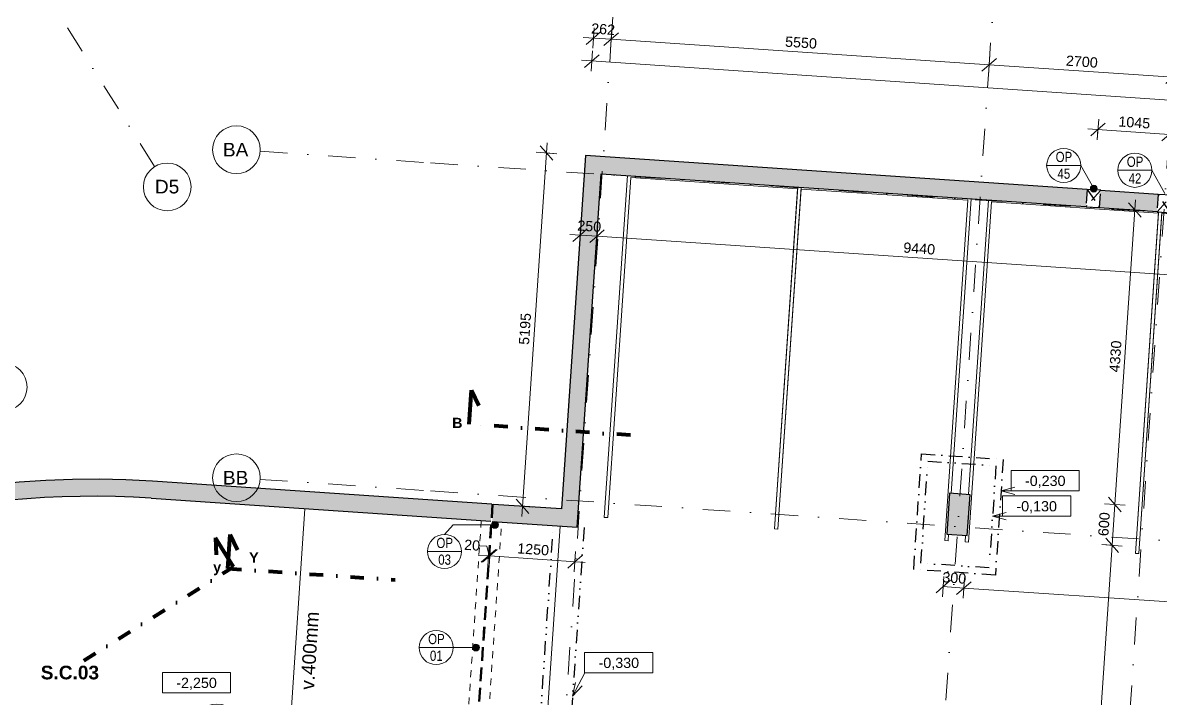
# Model space of a CAD drawing. Header units: millimetres. Extents: x -45523 to 44975, y -3459 to 74573.
# Drawn here: x -11187 to 5468, y 48246 to 58140 of the extents above; entities that cross this region are included whole.
import ezdxf

# ---------------------------------------------------------------- set-up
doc = ezdxf.new("R2010")
doc.units = ezdxf.units.MM
for name, pattern in [('HA_Dash_2mm-S1mm', [200, 100, -100]), ('HA_Dash_3mm-S1mm', [300, 200, -100]), ('HA_DashDot_10mm-S3mm', [1000, 400, -300, 0, -300]), ('HA_DashDot_4mm-S1mm', [400, 200, -100, 0, -100]), ('HA_DashDot_6mm-S2mm', [600, 200, -200, 0, -200]), ('HA_DashDotDot_5mm-S1mm', [500, 200, -100, 0, -100, 0, -100])]:
    doc.linetypes.add(name, pattern=pattern)
for name, color, linetype, lineweight in [('A-____-____-DIMS', 9, 'Continuous', 5), ('A-____-____-DIMS-100', 9, 'Continuous', 5), ('A-AREA-____-IDEN', 9, 'Continuous', 9), ('A-DETL-____-HDLN', 9, 'HA_Dash_3mm-S1mm', 25), ('A-DETL-____-OTLN', 9, 'Continuous', 25), ('A-DETL-____-THIN', 9, 'Continuous', 9), ('A-FLOR-____-OTLN', 9, 'Continuous', 9), ('A-FLOR-____-OVHD', 9, 'HA_DashDot_4mm-S1mm', 25), ('A-GENM-____-IDEN', 9, 'Continuous', 9), ('A-GENM-____-MCUT', 9, 'HA_Dash_3mm-S1mm', 25), ('A-GENM-____-OTLN', 9, 'Continuous', 9), ('A-WALL-____-MCUT', 9, 'Continuous', 9), ('A-WALL-____-PATT', 9, 'Continuous', 25), ('C-PRKG-____-OTLN', 9, 'Continuous', 9), ('G-____-____-DIMS', 9, 'Continuous', 5), ('G-____-____-SYMB', 9, 'Continuous', 5), ('G-____-____-TEXT', 9, 'Continuous', 5), ('S-COLS-____-MCUT', 9, 'Continuous', 25), ('S-COLS-____-OTLN', 9, 'Continuous', 9), ('S-GRID-____-IDEN', 9, 'Continuous', 9), ('S-GRID-____-OTLN', 9, 'Continuous', 5)]:
    doc.layers.add(name, color=color, linetype=linetype, lineweight=lineweight)
doc.styles.add('Arial_1', font='arial.ttf', dxfattribs={"height": 200})
doc.styles.add('Arial_2', font='arial.ttf', dxfattribs={"height": 150})
doc.styles.add('Arial_3', font='arial.ttf', dxfattribs={"width": 0.8, "height": 150})
doc.styles.add('Arial_B', font='arialbd.ttf', dxfattribs={"height": 200})
doc.styles.add('Arial_B_1', font='arialbd.ttf', dxfattribs={"height": 150})
doc.dimstyles.new('Inner_Dimensions', dxfattribs={"dimscale": 304.8, "dimtxt": 153.03891, "dimasz": 0.656168, "dimexe": 0.492126, "dimexo": 0.0625, "dimgap": 0.065617, "dimtad": 1, "dimdec": 0, "dimzin": 0, "dimdsep": 46, "dimtxsty": 'Arial_2', "dimblk1": 'OBLIQUE', "dimblk2": 'OBLIQUE', "dimsah": 1, "dimcen": 0.09, "dimdle": 0.492126, "dimazin": 0, "dimtfac": 1, "dimtdec": 4, "dimtix": 1, "dimtmove": 0, "dimatfit": 3, "dimfxl": 0.492126, "dimfxlon": 1, "dimtvp": 1, "dimtolj": 1, "dimtzin": 0, "dimlwd": 9, "dimlwe": 9, "dimarcsym": 2})
doc.dimstyles.new('Inner_Dimensions_1', dxfattribs={"dimscale": 304.8, "dimtxt": 153.03891, "dimasz": 0.656168, "dimexe": 0.492126, "dimexo": 0.0625, "dimgap": 0.065617, "dimtad": 1, "dimdec": 0, "dimzin": 0, "dimdsep": 46, "dimtxsty": 'Arial_2', "dimblk1": 'OBLIQUE', "dimblk2": 'OBLIQUE', "dimsah": 1, "dimcen": 0.09, "dimdle": 0.492126, "dimazin": 0, "dimtfac": 1, "dimtdec": 4, "dimtix": 1, "dimtmove": 1, "dimatfit": 3, "dimfxl": 0.492126, "dimfxlon": 1, "dimtvp": 1, "dimtolj": 1, "dimtzin": 0, "dimlwd": 9, "dimlwe": 9, "dimarcsym": 2})
doc.dimstyles.new('Inner_Dimensions_2', dxfattribs={"dimscale": 304.8, "dimtxt": 153.03891, "dimasz": 0.656168, "dimexe": 0.492126, "dimexo": 0.0625, "dimgap": 0.065617, "dimtad": 1, "dimdec": 0, "dimzin": 0, "dimdsep": 46, "dimtxsty": 'Arial_2', "dimblk1": 'OBLIQUE', "dimblk2": 'OBLIQUE', "dimsah": 1, "dimcen": 0.09, "dimdle": 0.492126, "dimazin": 0, "dimtfac": 1, "dimtdec": 4, "dimtix": 1, "dimtmove": 2, "dimatfit": 3, "dimfxl": 0.492126, "dimfxlon": 1, "dimtvp": 1, "dimtolj": 1, "dimtzin": 0, "dimlwd": 9, "dimlwe": 9, "dimarcsym": 2})
doc.dimstyles.new('Inner_Dimensions_3', dxfattribs={"dimscale": 304.8, "dimtxt": 153.03891, "dimasz": 0.656168, "dimexe": 0.492126, "dimexo": 0.0625, "dimgap": 0.065617, "dimtad": 1, "dimdec": 0, "dimzin": 0, "dimdsep": 46, "dimtxsty": 'Arial_2', "dimblk1": 'OBLIQUE', "dimblk2": 'OBLIQUE', "dimsah": 1, "dimcen": 0.09, "dimdle": 0.492126, "dimazin": 0, "dimtfac": 1, "dimtdec": 4, "dimtix": 1, "dimtmove": 0, "dimatfit": 3, "dimfxl": 0.492126, "dimfxlon": 1, "dimtvp": 1, "dimtolj": 1, "dimtzin": 0, "dimlwd": 9, "dimlwe": 9, "dimarcsym": 2})

# ---------------------------------------------------------------- blocks, each defined once
blk = doc.blocks.new('HA_PA_Perpendicular_SingleStall - Generic-1377250-1PP_GARAZ')
at = {"layer": 'C-PRKG-____-OTLN', "lineweight": 5}
for p, q in [((-25, 5025), (-25, 0)), ((25, 5025), (-25, 5025)), ((25, 25), (25, 5025)), ((2475, 5025), (2525, 5025)), ((2475, 5025), (2475, 25)), ((2525, 5025), (2525, 0)), ((2475, 25), (25, 25))]:
    blk.add_line(p, q, dxfattribs=at)
blk = doc.blocks.new('HA_PA_Perpendicular_SingleStall - Generic-V4-1PP_GARAZ')
at = {"layer": 'C-PRKG-____-OTLN', "lineweight": 5}
for p, q in [((-25, 5025), (-25, 4930)), ((25, 5025), (-25, 5025)), ((25, 25), (25, 5025)), ((2475, 5025), (2525, 5025)), ((2475, 5025), (2475, 25)), ((2525, 5025), (2525, 0)), ((-25, 4330), (-25, 0)), ((2475, 25), (25, 25))]:
    blk.add_line(p, q, dxfattribs=at)
blk = doc.blocks.new('HA_PA_Perpendicular_SingleStall - Generic-V6-1PP_GARAZ')
at = {"layer": 'C-PRKG-____-OTLN', "lineweight": 5}
for p, q in [((-25, 0), (-25, -4330)), ((25, -25), (2475, -25)), ((25, -5025), (25, -25)), ((2475, -25), (2475, -5025)), ((2525, -6), (2525, -5025)), ((-25, -4930), (-25, -5025)), ((-25, -5025), (25, -5025)), ((2525, -5025), (2475, -5025))]:
    blk.add_line(p, q, dxfattribs=at)
blk = doc.blocks.new('HA_PA_Perpendicular_SingleStall - Generic-1377502-1PP_GARAZ')
at = {"layer": 'C-PRKG-____-OTLN', "lineweight": 5}
for p, q in [((-25, -6), (-25, -5025)), ((25, -25), (1205, -25)), ((25, -5025), (25, -25)), ((1205, -25), (1205, -5025)), ((1255, -4935), (1255, -5025)), ((-25, -5025), (25, -5025)), ((1255, -5025), (1205, -5025))]:
    blk.add_line(p, q, dxfattribs=at)
blk = doc.blocks.new('HA_sCO_Rectangle - 300X600-2214414-1PP_GARAZ')
at = {"layer": 'S-COLS-____-OTLN'}
blk.add_hatch(color=256, dxfattribs=at).paths.add_polyline_path([(150, -300), (150, 300), (-150, 300), (-150, -300)])
at = {"layer": 'S-COLS-____-MCUT'}
for p, q in [((150, 300), (-150, 300)), ((-150, 300), (-150, -300)), ((150, -300), (150, 300)), ((-150, -300), (150, -300))]:
    blk.add_line(p, q, dxfattribs=at)
blk = doc.blocks.new('HA_GM_Opening_Circle_WallBased - Default-2290268-1PP_GARAZ')
at = {"layer": 'A-GENM-____-MCUT'}
for p, q in [((225, 128), (25, 128)), ((25, 128), (25, -126)), ((225, 128), (25, -126)), ((25, 128), (225, -126)), ((225, -126), (225, 128)), ((25, -126), (225, -126))]:
    blk.add_line(p, q, dxfattribs=at)
blk = doc.blocks.new('HA_GM_Opening_Circle_WallBased - Default-2291573-1PP_GARAZ')
at = {"layer": 'A-GENM-____-MCUT'}
for p, q in [((225, 131), (25, 131)), ((25, 131), (25, -126)), ((225, 131), (25, -126)), ((25, 131), (225, -126)), ((225, -126), (225, 131)), ((25, -126), (225, -126))]:
    blk.add_line(p, q, dxfattribs=at)
blk = doc.blocks.new('Grid - Radius 3_5mm-353793-1PP_GARAZ')
at = {"layer": 'S-GRID-____-IDEN'}
blk.add_circle((0, 0), 3.5, dxfattribs=at)
blk = doc.blocks.new('Section - Detail Number-933961-1PP_GARAZ')
at = {"layer": 'G-____-____-SYMB', "lineweight": 100}
for p, q in [((0, 5), (1.25, 2.83)), ((0, 0), (0, 5))]:
    blk.add_line(p, q, dxfattribs=at)
blk = doc.blocks.new('DIMBLOCK392-1PP_GARAZ')
at = {"layer": 'A-____-____-DIMS-100', "lineweight": 9}
for p, q in [((-3010, 55176), (-3030, 54876)), ((-3020, 55026), (-3010, 55176)), ((-2761, 55159), (-2781, 54859)), ((-2771, 55009), (-2761, 55159)), ((-3170, 55036), (-2771, 55009)), ((-3020, 55026), (-3127, 54933)), ((-3020, 55026), (-2914, 55119)), ((-2771, 55009), (-2877, 54916)), ((-2771, 55009), (-2664, 55102))]:
    blk.add_line(p, q, dxfattribs=at)
at = {"layer": 'A-____-____-DIMS-100', "color": 0, "lineweight": 9, "insert": (-3054, 55243), "char_height": 150, "width": 415.32, "attachment_point": 1, "rotation": 356.1173, "line_spacing_factor": 0.941778, "style": 'Arial_2'}
blk.add_mtext('250', dxfattribs=at)
blk = doc.blocks.new('_Oblique')
at = {"color": 0, "linetype": 'ByBlock', "lineweight": -2}
blk.add_line((-0.5, -0.5), (0.5, 0.5), dxfattribs=at)
blk = doc.blocks.new('DIMBLOCK393-1PP_GARAZ')
at = {"layer": 'A-____-____-DIMS-100', "lineweight": 9}
for p, q in [((-2761, 55159), (-2781, 54859)), ((-2771, 55009), (-2761, 55159)), ((-2771, 55009), (-2877, 54916)), ((-2771, 55009), (-2664, 55102)), ((-2771, 55009), (6648, 54370)), ((6658, 54519), (6637, 54220)), ((6648, 54370), (6658, 54519)), ((6648, 54370), (6754, 54463)), ((6648, 54370), (6541, 54277))]:
    blk.add_line(p, q, dxfattribs=at)
at = {"layer": 'A-____-____-DIMS-100', "color": 0, "lineweight": 9, "insert": (1723, 54919), "char_height": 150, "width": 553.77, "attachment_point": 1, "rotation": 356.1173, "line_spacing_factor": 0.941778, "style": 'Arial_2'}
blk.add_mtext('9440', dxfattribs=at)
blk = doc.blocks.new('DIMBLOCK410-1PP_GARAZ')
at = {"layer": 'A-____-____-DIMS-100', "lineweight": 9}
for p, q in [((5120, 55543), (4817, 51073)), ((5110, 55394), (5017, 55500)), ((5260, 55384), (4961, 55404)), ((5110, 55394), (5203, 55287)), ((5110, 55394), (5260, 55384)), ((4817, 51073), (4724, 51180)), ((4667, 51083), (4967, 51063)), ((4817, 51073), (4667, 51083)), ((4817, 51073), (4910, 50967))]:
    blk.add_line(p, q, dxfattribs=at)
at = {"layer": 'A-____-____-DIMS-100', "color": 0, "lineweight": 9, "insert": (4734, 53018), "char_height": 150, "width": 553.77, "attachment_point": 1, "rotation": 86.1173, "line_spacing_factor": 0.941778, "style": 'Arial_2'}
blk.add_mtext('4330', dxfattribs=at)
blk = doc.blocks.new('DIMBLOCK411-1PP_GARAZ')
at = {"layer": 'A-____-____-DIMS-100', "lineweight": 9}
for p, q in [((4817, 51073), (4724, 51180)), ((4667, 51083), (4967, 51063)), ((4817, 51073), (4667, 51083)), ((4817, 51073), (4776, 50475)), ((4817, 51073), (4910, 50967)), ((4627, 50485), (4926, 50465)), ((4776, 50475), (4627, 50485)), ((4776, 50475), (4683, 50581)), ((4776, 50475), (4869, 50368))]:
    blk.add_line(p, q, dxfattribs=at)
at = {"layer": 'A-____-____-DIMS-100', "color": 0, "lineweight": 9, "insert": (4571, 50616), "char_height": 150, "width": 415.32, "attachment_point": 1, "rotation": 86.1173, "line_spacing_factor": 0.941778, "style": 'Arial_2'}
blk.add_mtext('600', dxfattribs=at)
blk = doc.blocks.new('DIMBLOCK412-1PP_GARAZ')
at = {"layer": 'A-____-____-DIMS-100', "lineweight": 9}
for p, q in [((4776, 50475), (4348, 44160)), ((4627, 50485), (4926, 50465)), ((4776, 50475), (4627, 50485)), ((4776, 50475), (4683, 50581)), ((4776, 50475), (4869, 50368)), ((4497, 44150), (4198, 44170)), ((4348, 44160), (4255, 44266)), ((4348, 44160), (4441, 44053)), ((4348, 44160), (4497, 44150))]:
    blk.add_line(p, q, dxfattribs=at)
at = {"layer": 'A-____-____-DIMS-100', "color": 0, "lineweight": 9, "insert": (4332, 47102), "char_height": 150, "width": 553.77, "attachment_point": 1, "rotation": 86.1173, "line_spacing_factor": 0.941778, "style": 'Arial_2'}
blk.add_mtext('6330', dxfattribs=at)
blk = doc.blocks.new('DIMBLOCK421-1PP_GARAZ')
at = {"layer": 'A-____-____-DIMS-100', "lineweight": 9}
for p, q in [((2313, 50018), (2293, 49719)), ((2303, 49869), (2313, 50018)), ((2613, 49998), (2592, 49699)), ((2603, 49848), (2613, 49998)), ((2303, 49869), (2197, 49776)), ((2303, 49869), (2410, 49962)), ((2303, 49869), (2603, 49848)), ((2603, 49848), (2496, 49755)), ((2603, 49848), (2709, 49941))]:
    blk.add_line(p, q, dxfattribs=at)
at = {"layer": 'A-____-____-DIMS-100', "color": 0, "lineweight": 9, "insert": (2295, 50084), "char_height": 150, "width": 415.32, "attachment_point": 1, "rotation": 356.1173, "line_spacing_factor": 0.941778, "style": 'Arial_2'}
blk.add_mtext('300', dxfattribs=at)
blk = doc.blocks.new('DIMBLOCK422-1PP_GARAZ')
at = {"layer": 'A-____-____-DIMS-100', "lineweight": 9}
for p, q in [((2613, 49998), (2592, 49699)), ((2603, 49848), (2613, 49998)), ((2603, 49848), (2496, 49755)), ((2603, 49848), (2709, 49941)), ((2603, 49848), (18466, 48772)), ((18476, 48921), (18456, 48622)), ((18466, 48772), (18476, 48921)), ((18466, 48772), (18573, 48865)), ((18466, 48772), (18359, 48679))]:
    blk.add_line(p, q, dxfattribs=at)
at = {"layer": 'A-____-____-DIMS-100', "color": 0, "lineweight": 9, "insert": (10261, 49544), "char_height": 150, "width": 692.21, "attachment_point": 1, "rotation": 356.1173, "line_spacing_factor": 0.941778, "style": 'Arial_2'}
blk.add_mtext('15900', dxfattribs=at)
blk = doc.blocks.new('HA_TAG_GM_Products - Generic-588599-1PP_GARAZ')
at = {"layer": 'A-GENM-____-IDEN'}
blk.add_line((-2.5, 0), (2.5, 0), dxfattribs=at)
blk.add_circle((0, 0), 2.5, dxfattribs=at)
blk = doc.blocks.new('Spot Elevations - Generic-448778-1PP_GARAZ')
at = {"layer": 'G-____-____-DIMS', "lineweight": 9}
for p, q in [((-5, 0), (-5, 3)), ((-5, 3), (5, 3)), ((5, 3), (5, 0)), ((5, 0), (-5, 0))]:
    blk.add_line(p, q, dxfattribs=at)
blk = doc.blocks.new('DIMBLOCK502-1PP_GARAZ')
at = {"layer": 'A-____-____-DIMS-100', "lineweight": 9}
for p, q in [((4559, 56424), (4580, 56723)), ((4569, 56573), (4676, 56666)), ((5602, 56353), (5622, 56652)), ((4420, 56583), (5612, 56502)), ((4569, 56573), (4463, 56480)), ((4569, 56573), (4559, 56424)), ((5612, 56502), (5505, 56409)), ((5612, 56502), (5602, 56353)), ((5612, 56502), (5719, 56595))]:
    blk.add_line(p, q, dxfattribs=at)
at = {"layer": 'A-____-____-DIMS-100', "color": 0, "lineweight": 9, "insert": (4875, 56768), "char_height": 150, "width": 553.77, "attachment_point": 1, "rotation": 356.1173, "line_spacing_factor": 0.941778, "style": 'Arial_2'}
blk.add_mtext('1045', dxfattribs=at)
blk = doc.blocks.new('DIMBLOCK509-1PP_GARAZ')
at = {"layer": 'A-____-____-DIMS-100', "lineweight": 9}
for p, q in [((-4352, 50170), (-4332, 50469)), ((-4342, 50320), (-4448, 50227)), ((-4342, 50320), (-4352, 50170)), ((-4342, 50320), (-4235, 50413)), ((-2945, 50225), (-4342, 50320)), ((-3085, 50385), (-3105, 50085)), ((-3095, 50235), (-3085, 50385)), ((-3095, 50235), (-2988, 50328)), ((-3095, 50235), (-3201, 50142))]:
    blk.add_line(p, q, dxfattribs=at)
at = {"layer": 'A-____-____-DIMS-100', "color": 0, "lineweight": 9, "insert": (-3934, 50507), "char_height": 150, "width": 553.77, "attachment_point": 1, "rotation": 356.1173, "line_spacing_factor": 0.941778, "style": 'Arial_2'}
blk.add_mtext('1250', dxfattribs=at)
blk = doc.blocks.new('DIMBLOCK510-1PP_GARAZ')
at = {"layer": 'A-____-____-DIMS-100', "lineweight": 9}
for p, q in [((-4487, 50468), (-4388, 50461)), ((-4372, 50171), (-4352, 50471)), ((-4352, 50170), (-4332, 50469)), ((-4342, 50320), (-4512, 50331)), ((-4362, 50321), (-4468, 50228)), ((-4342, 50320), (-4448, 50227)), ((-4388, 50461), (-4352, 50320)), ((-4362, 50321), (-4372, 50171)), ((-4362, 50321), (-4255, 50414)), ((-4342, 50320), (-4352, 50170)), ((-4342, 50320), (-4235, 50413))]:
    blk.add_line(p, q, dxfattribs=at)
at = {"layer": 'A-____-____-DIMS-100', "color": 0, "lineweight": 9, "insert": (-4712, 50560), "char_height": 150, "width": 276.88, "attachment_point": 1, "rotation": 356.1173, "line_spacing_factor": 0.941778, "style": 'Arial_2'}
blk.add_mtext('20', dxfattribs=at)
blk = doc.blocks.new('DIMBLOCK529-1PP_GARAZ')
at = {"layer": 'A-____-____-DIMS-100', "lineweight": 9}
for p, q in [((-2834, 57765), (-2814, 58065)), ((-2824, 57915), (-2718, 58008)), ((-2552, 58047), (-2572, 57748)), ((-2562, 57897), (-2552, 58047)), ((-2562, 57897), (-2456, 57990)), ((-2974, 57925), (-2562, 57897)), ((-2824, 57915), (-2931, 57822)), ((-2824, 57915), (-2834, 57765)), ((-2562, 57897), (-2669, 57804))]:
    blk.add_line(p, q, dxfattribs=at)
at = {"layer": 'A-____-____-DIMS-100', "color": 0, "lineweight": 9, "insert": (-2851, 58132), "char_height": 150, "width": 415.32, "attachment_point": 1, "rotation": 356.1173, "line_spacing_factor": 0.941778, "style": 'Arial_2'}
blk.add_mtext('262', dxfattribs=at)
blk = doc.blocks.new('DIMBLOCK530-1PP_GARAZ')
at = {"layer": 'A-____-____-DIMS-100', "lineweight": 9}
for p, q in [((-2552, 58047), (-2572, 57748)), ((-2562, 57897), (-2552, 58047)), ((-2562, 57897), (-2456, 57990)), ((-2562, 57897), (-2669, 57804)), ((-2562, 57897), (2975, 57522)), ((2985, 57671), (2965, 57372)), ((2975, 57522), (2985, 57671)), ((2975, 57522), (2868, 57429)), ((2975, 57522), (3082, 57615))]:
    blk.add_line(p, q, dxfattribs=at)
at = {"layer": 'A-____-____-DIMS-100', "color": 0, "lineweight": 9, "insert": (-9, 57939), "char_height": 150, "width": 553.77, "attachment_point": 1, "rotation": 356.1173, "line_spacing_factor": 0.941778, "style": 'Arial_2'}
blk.add_mtext('5550', dxfattribs=at)
blk = doc.blocks.new('DIMBLOCK531-1PP_GARAZ')
at = {"layer": 'A-____-____-DIMS-100', "lineweight": 9}
for p, q in [((2985, 57671), (2965, 57372)), ((2975, 57522), (2985, 57671)), ((2975, 57522), (2868, 57429)), ((2975, 57522), (3082, 57615)), ((2975, 57522), (5669, 57339)), ((5679, 57488), (5659, 57189)), ((5669, 57339), (5679, 57488)), ((5669, 57339), (5562, 57246)), ((5669, 57339), (5775, 57432))]:
    blk.add_line(p, q, dxfattribs=at)
at = {"layer": 'A-____-____-DIMS-100', "color": 0, "lineweight": 9, "insert": (4106, 57660), "char_height": 150, "width": 553.77, "attachment_point": 1, "rotation": 356.1173, "line_spacing_factor": 0.941778, "style": 'Arial_2'}
blk.add_mtext('2700', dxfattribs=at)
blk = doc.blocks.new('DIMBLOCK537-1PP_GARAZ')
at = {"layer": 'A-____-____-DIMS-100', "lineweight": 9}
for p, q in [((-2857, 57428), (-2837, 57727)), ((-2847, 57578), (-2740, 57671)), ((-2997, 57588), (25059, 55684)), ((-2847, 57578), (-2954, 57485)), ((-2847, 57578), (-2857, 57428)), ((24899, 55544), (24919, 55844)), ((24909, 55694), (24803, 55601)), ((24909, 55694), (24899, 55544)), ((24909, 55694), (25016, 55787))]:
    blk.add_line(p, q, dxfattribs=at)
at = {"layer": 'A-____-____-DIMS-100', "color": 0, "lineweight": 9, "insert": (11122, 56845), "char_height": 150, "width": 692.21, "attachment_point": 1, "rotation": 356.1173, "line_spacing_factor": 0.941778, "style": 'Arial_2'}
blk.add_mtext('27820', dxfattribs=at)
blk = doc.blocks.new('DIMBLOCK545-1PP_GARAZ')
at = {"layer": 'A-____-____-DIMS-100', "lineweight": 9}
for p, q in [((-11110, 59480), (-10951, 59226)), ((-11030, 59353), (-11110, 59480)), ((-11030, 59353), (-10999, 59491)), ((-10903, 59433), (-19992, 53740)), ((-11030, 59353), (-11062, 59215)), ((-19786, 53692), (-19945, 53946)), ((-19865, 53819), (-19897, 53682)), ((-19865, 53819), (-19834, 53957)), ((-19865, 53819), (-19786, 53692))]:
    blk.add_line(p, q, dxfattribs=at)
at = {"layer": 'A-____-____-DIMS-100', "color": 0, "lineweight": 9, "insert": (-15806, 56615), "char_height": 150, "width": 692.21, "attachment_point": 1, "rotation": 32.0612, "line_spacing_factor": 0.941778, "style": 'Arial_2'}
blk.add_mtext('10425', dxfattribs=at)
blk = doc.blocks.new('DIMBLOCK546-1PP_GARAZ')
at = {"layer": 'A-____-____-DIMS-100', "lineweight": 9}
for p, q in [((-3502, 56379), (-3874, 50897)), ((-3512, 56230), (-3605, 56336)), ((-3362, 56219), (-3661, 56240)), ((-3512, 56230), (-3419, 56123)), ((-3512, 56230), (-3362, 56219)), ((-3864, 51047), (-3957, 51153)), ((-3714, 51036), (-4013, 51057)), ((-3864, 51047), (-3771, 50940)), ((-3864, 51047), (-3714, 51036))]:
    blk.add_line(p, q, dxfattribs=at)
at = {"layer": 'A-____-____-DIMS-100', "color": 0, "lineweight": 9, "insert": (-3918, 53422), "char_height": 150, "width": 553.77, "attachment_point": 1, "rotation": 86.1173, "line_spacing_factor": 0.941778, "style": 'Arial_2'}
blk.add_mtext('5195', dxfattribs=at)

msp = doc.modelspace()

# ---------------------------------------------------------------- hatches: boundary and pattern name
at = {"layer": 'A-GENM-____-IDEN'}
h = msp.add_hatch(color=256, dxfattribs=at)
edge = h.paths.add_edge_path()
edge.add_arc((4508.4, 55706.8), 50, 0, 360)
h = msp.add_hatch(color=256, dxfattribs=at)
edge = h.paths.add_edge_path()
edge.add_arc((-4266.4, 50774.3), 50, 0, 360)
h = msp.add_hatch(color=256, dxfattribs=at)
edge = h.paths.add_edge_path()
edge.add_arc((-4545.1, 48975.5), 50, 0, 360)
at = {"layer": 'A-WALL-____-PATT', "lineweight": 9}
for points in [[(-3043.5, 50990.8), (-2691.7, 56173.9), (-2941.1, 56190.9), (-3292.9, 51007.8)], [(-17183.1, 49066.1), (-16850.9, 49280.4), (-16512.1, 49484.2), (-16167.2, 49677.3), (-15816.4, 49859.5), (-15460.1, 50030.7), (-15098.6, 50190.7), (-14732.3, 50339.3), (-14361.5, 50476.4), (-13972.7, 50606), (-13608, 50715.5), (-13226, 50817.2), (-12841, 50907), (-12453.4, 50984.7), (-12063.6, 51050.3), (-11671.9, 51103.6), (-11278.7, 51144.7), (-10884.4, 51173.5), (-10489.4, 51189.9), (-10094.1, 51194), (-9698.9, 51185.8), (-9304.1, 51165.2), (-9287.2, 51414.6), (-9677.6, 51435.2), (-10068.3, 51443.9), (-10459.2, 51440.8), (-10849.8, 51425.8), (-11239.7, 51399), (-11628.7, 51360.4), (-12016.3, 51310.1), (-12402.2, 51248), (-12786.1, 51174.2), (-13167.5, 51088.9), (-13546.2, 50992), (-13921.8, 50883.8), (-14293.9, 50764.1), (-14662.3, 50633.3), (-15026.5, 50491.4), (-15386.2, 50338.5), (-15741.1, 50174.8), (-16090.9, 50000.3), (-16435.3, 49815.4), (-16773.9, 49620.1), (-17106.4, 49414.7), (-17211.4, 49346.9), (-17315.8, 49278)]]:
    msp.add_hatch(color=256, dxfattribs=at).paths.add_polyline_path(points)
h = msp.add_hatch(color=256, dxfattribs=at)
h.paths.add_polyline_path([(6959.1, 55268.3), (6976.1, 55517.8), (6574.4, 55545), (6557.5, 55295.6), (6709.7, 55285.3)])
h.paths.add_polyline_path([(6357.9, 55309.1), (6374.8, 55558.6), (5651.5, 55607.7), (5634.6, 55358.2), (6357.7, 55309.2)])
h.paths.add_polyline_path([(5435, 55371.8), (5452, 55621.2), (4608.9, 55678.4), (4592, 55429), (5434.7, 55371.8)])
h.paths.add_polyline_path([(4392.4, 55442.5), (4409.4, 55692), (-2691.7, 56173.9), (-2708.6, 55924.5), (4392.4, 55442.5)])
h = msp.add_hatch(color=256, dxfattribs=at)
h.paths.add_polyline_path([(-3060.4, 50741.4), (-3043.5, 50990.8), (-4290.6, 51075.5), (-4307.5, 50826.1), (-4290.6, 50824.9)])
h.paths.add_polyline_path([(-4327.5, 50827.4), (-4310.6, 51076.8), (-9287.2, 51414.6), (-9304.1, 51165.2), (-4710.1, 50853.4)])

# ---------------------------------------------------------------- linework, layer by layer
at = {"layer": 'A-DETL-____-HDLN'}
for p, q in [((-4310.6, 51076.8), (-4710.1, 45190.2)), ((-4690.1, 45190.2), (-4290.6, 51075.5))]:
    msp.add_line(p, q, dxfattribs=at)
at = {"layer": 'A-DETL-____-OTLN', "linetype": 'HA_DashDotDot_5mm-S1mm'}
for p, q in [((1975.8, 50213.7), (2077.4, 51710.3)), ((2077.4, 51710.3), (3075.1, 51642.6)), ((3075.1, 51642.6), (2973.5, 50146)), ((-3775.3, 45377.5), (-3409.6, 50765.1)), ((-2960.6, 50734.6), (-3326.3, 45347)), ((2973.5, 50146), (1975.8, 50213.7))]:
    msp.add_line(p, q, dxfattribs=at)
at = {"layer": 'A-DETL-____-THIN'}
msp.add_line((-4290.6, 51075.5), (-4310.6, 51076.8), dxfattribs=at)
at = {"layer": 'A-FLOR-____-OTLN'}
for p, q in [((-7416.9, 45624.7), (-7051.2, 51012.3)), ((-3309.8, 50758.3), (-3675.5, 45370.7))]:
    msp.add_line(p, q, dxfattribs=at)
at = {"layer": 'A-FLOR-____-OVHD'}
for p, q in [((1869.3, 50120.7), (1984.4, 51816.8)), ((1984.4, 51816.8), (3181.6, 51735.6)), ((3181.6, 51735.6), (3066.5, 50039.5)), ((3066.5, 50039.5), (1869.3, 50120.7))]:
    msp.add_line(p, q, dxfattribs=at)
at = {"layer": 'A-GENM-____-IDEN'}
for p, q in [((4508.4, 55706.8), (4317.7, 56046.1)), ((5551, 55636), (5360.3, 55975.3)), ((-4877.7, 50774.3), (-5005.7, 50635.1)), ((-4266.4, 50774.3), (-4877.7, 50774.3)), ((-4545.1, 48975.5), (-4877.7, 48975.5))]:
    msp.add_line(p, q, dxfattribs=at)
for centre in [(4508.4, 55706.8), (-4266.4, 50774.3), (-4545.1, 48975.5)]:
    msp.add_circle(centre, 50, dxfattribs=at)
at = {"layer": 'A-GENM-____-OTLN', "linetype": 'HA_Dash_2mm-S1mm'}
for p, q in [((-4467.2, 50836.9), (-4832.8, 45449.3)), ((-4533.5, 45429), (-4167.9, 50816.6))]:
    msp.add_line(p, q, dxfattribs=at)
at = {"layer": 'A-WALL-____-MCUT', "lineweight": 25}
for p, q in [((-2941.1, 56190.9), (-3292.9, 51007.8)), ((4409.4, 55692), (-2941.1, 56190.9)), ((-3060.4, 50741.4), (-2708.6, 55924.5)), ((-2708.6, 55924.5), (4392.4, 55442.5)), ((5452, 55621.2), (4608.9, 55678.4)), ((4592, 55429), (5435, 55371.8)), ((-4310.6, 51076.8), (-9287.2, 51414.6)), ((-9304.1, 51165.2), (-4327.5, 50827.4)), ((-3292.9, 51007.8), (-4290.6, 51075.5)), ((-4307.5, 50826.1), (-3060.4, 50741.4))]:
    msp.add_line(p, q, dxfattribs=at)
at = {"layer": 'A-WALL-____-MCUT', "lineweight": 25, "flags": 128}
msp.add_lwpolyline([(-9287.2, 51414.6), (-9677.6, 51435.2), (-10068.3, 51443.9), (-10459.2, 51440.8), (-10849.8, 51425.8), (-11239.7, 51399), (-11628.7, 51360.4), (-12016.3, 51310.1), (-12402.2, 51248), (-12786.1, 51174.2), (-13167.5, 51088.9), (-13546.2, 50992), (-13921.8, 50883.8), (-14293.9, 50764.1), (-14662.3, 50633.3), (-15026.5, 50491.4), (-15386.2, 50338.5), (-15741.1, 50174.8), (-16090.9, 50000.3), (-16435.3, 49815.4), (-16773.9, 49620.1), (-17106.4, 49414.7)], dxfattribs=at)
at = {"layer": 'A-WALL-____-MCUT', "lineweight": 25}
msp.add_arc((-10160.7, 38544.2), 12650, 86.11727, 123.7193, dxfattribs=at)
at = {"layer": 'G-____-____-DIMS', "lineweight": 9}
for p, q in [((3150.3, 51273.4), (3350.3, 51327)), ((3150.3, 51273.4), (3350.3, 51219.8)), ((3150.3, 51273.4), (3796, 51273.4)), ((3024.8, 50901.2), (3224.8, 50954.8)), ((3024.8, 50901.2), (3224.8, 50847.6)), ((3024.8, 50901.2), (3670.5, 50901.2)), ((-3132.2, 48263.3), (-2947.6, 48604.3)), ((-3132.2, 48263.3), (-3084.1, 48464.7)), ((-2947.6, 48604.3), (-2452.6, 48604.3)), ((-3132.2, 48263.3), (-2989.8, 48413.6))]:
    msp.add_line(p, q, dxfattribs=at)
at = {"layer": 'G-____-____-SYMB', "linetype": 'HA_DashDot_6mm-S2mm', "lineweight": 100}
for p, q in [((-2280.9, 52089.5), (-4646.6, 52250.1)), ((-10291.4, 48785.8), (-8097.4, 50160.1)), ((-8181.8, 50135), (-5729.8, 49968.6))]:
    msp.add_line(p, q, dxfattribs=at)
at = {"layer": 'S-GRID-____-OTLN', "linetype": 'HA_DashDot_10mm-S3mm', "lineweight": 9}
for p, q in [((-2567.5, 57820.2), (-2398.3, 60314.5)), ((2969.7, 57444.4), (3139, 59938.7)), ((-9254.7, 56028.5), (-10581.7, 58147.2)), ((-4007.3, 36606.3), (-2567.5, 57820.2)), ((1529.9, 36230.5), (2969.7, 57444.4)), ((4223.7, 36047.7), (5663.5, 57261.6)), ((-7706.2, 56253.7), (-5211.9, 56084.4)), ((-5211.9, 56084.4), (26730, 53916.5)), ((-7706.2, 51442.7), (-5211.9, 51273.4)), ((-5211.9, 51273.4), (26405, 49127.5))]:
    msp.add_line(p, q, dxfattribs=at)

# ---------------------------------------------------------------- block references
at = {"layer": 'A-GENM-____-IDEN', "xscale": 99.99999999999993, "yscale": 99.99999999999993, "zscale": 99.99999999999993}
for p in [(4067.7, 56046.1), (5110.3, 55975.3), (-5005.7, 50385.1), (-5127.7, 48975.5)]:
    msp.add_blockref('HA_TAG_GM_Products - Generic-588599-1PP_GARAZ', p, dxfattribs=at)
at = {"layer": 'A-GENM-____-OTLN'}
for name, p, rotation in [('HA_GM_Opening_Circle_WallBased - Default-2290268-1PP_GARAZ', (4376, 55569), 356.1172724189428), ('HA_GM_Opening_Circle_WallBased - Default-2291573-1PP_GARAZ', (5668, 55481.3), 176.1172724189429)]:
    msp.add_blockref(name, p, dxfattribs=dict(at, rotation=rotation))
at = {"layer": 'C-PRKG-____-OTLN'}
for name, p, rotation in [('HA_PA_Perpendicular_SingleStall - Generic-1377250-1PP_GARAZ', (194.7, 55727.4), 176.1172724189431), ('HA_PA_Perpendicular_SingleStall - Generic-V4-1PP_GARAZ', (2688.9, 55558.2), 176.1172724189431), ('HA_PA_Perpendicular_SingleStall - Generic-V6-1PP_GARAZ', (2988.3, 55537.8), 356.1172724189433), ('HA_PA_Perpendicular_SingleStall - Generic-1377502-1PP_GARAZ', (5482.5, 55368.6), 356.1172724189433)]:
    msp.add_blockref(name, p, dxfattribs=dict(at, rotation=rotation))
at = {"layer": 'G-____-____-DIMS', "lineweight": 9, "xscale": 99.99999999999993, "yscale": 99.99999999999993, "zscale": 99.99999999999993}
for p in [(3796, 51273.4), (3670.5, 50901.2), (-8640.2, 48311.1)]:
    msp.add_blockref('Spot Elevations - Generic-448778-1PP_GARAZ', p, dxfattribs=at)
at = {"layer": 'G-____-____-DIMS', "lineweight": 9, "extrusion": (0, 0, -1), "xscale": 99.99999999999993, "yscale": 99.99999999999993, "zscale": 99.99999999999993}
msp.add_blockref('Spot Elevations - Generic-448778-1PP_GARAZ', (2452.6, 48604.3), dxfattribs=at)
at = {"layer": 'G-____-____-SYMB', "lineweight": 100, "xscale": 99.99999999999993, "yscale": 99.99999999999993, "zscale": 99.99999999999993}
for p, rotation in [((-4646.6, 52250.1), 356.1172724189425), ((-8181.8, 50135), 356.1172724189424)]:
    msp.add_blockref('Section - Detail Number-933961-1PP_GARAZ', p, dxfattribs=dict(at, rotation=rotation))
at = {"layer": 'G-____-____-SYMB', "lineweight": 100, "extrusion": (0, 0, -1), "xscale": 99.99999999999993, "yscale": 99.99999999999993, "zscale": 99.99999999999993, "rotation": 327.9387505225445}
msp.add_blockref('Section - Detail Number-933961-1PP_GARAZ', (8097.4, 50160.1), dxfattribs=at)
at = {"layer": 'S-COLS-____-OTLN', "rotation": 356.1172724189433}
msp.add_blockref('HA_sCO_Rectangle - 300X600-2214414-1PP_GARAZ', (2525.5, 50928.1), dxfattribs=at)
at = {"layer": 'S-GRID-____-IDEN'}
for p, xscale, yscale, zscale, rotation in [((-8055.4, 56277.4), 99.99999999999993, 99.99999999999993, 99.99999999999993, 266.1172724189428), ((-9068.9, 55731.9), 99.99999999999991, 99.99999999999991, 99.99999999999991, 32.0612494774557), ((-11472.2, 52796.8), 99.99999999999993, 99.99999999999993, 99.99999999999993, 302.0612494774553), ((-8055.4, 51466.4), 99.99999999999993, 99.99999999999993, 99.99999999999993, 266.1172724189428), ((-8340.4, 47796.7), 99.99999999999993, 99.99999999999993, 99.99999999999993, 302.0612494774553)]:
    msp.add_blockref('Grid - Radius 3_5mm-353793-1PP_GARAZ', p, dxfattribs=dict(at, xscale=xscale, yscale=yscale, zscale=zscale, rotation=rotation))

# ---------------------------------------------------------------- texts
at = {"layer": 'A-AREA-____-IDEN', "lineweight": 5, "insert": (-10922.4, 48709.2), "char_height": 200, "width": 1058.227, "attachment_point": 1, "style": 'Arial_B'}
msp.add_mtext('S.C.03', dxfattribs=at)
at = {"layer": 'A-GENM-____-IDEN', "lineweight": 5, "char_height": 150, "attachment_point": 1, "style": 'Arial_3'}
for s, insert, width in [('OP', (3949.7, 56246.3), 295.021), ('OP', (4992.3, 56175.6), 295.021), ('45', (3976.1, 56000.8), 230.886), ('42', (5018.7, 55930.1), 230.886), ('OP', (-5123.7, 50585.4), 295.021), ('03', (-5097.3, 50339.9), 230.886), ('OP', (-5245.7, 49175.8), 295.021), ('01', (-5219.3, 48930.3), 230.886)]:
    msp.add_mtext(s, dxfattribs=dict(at, insert=insert, width=width))
at = {"layer": 'G-____-____-SYMB', "char_height": 150, "attachment_point": 1, "style": 'Arial_B_1'}
for s, insert, width in [('\\fArial|b1|i0|c0|p34|;B', (-4893.6, 52345.3), 176.371), ('\\fArial|b1|i0|c0|p34|;Y', (-7869.2, 50371), 160.337), ('\\fArial|b1|i0|c0|p34|;y', (-8395.9, 50230.2), 136.287)]:
    msp.add_mtext(s, dxfattribs=dict(at, insert=insert, width=width))
at = {"layer": 'G-____-____-TEXT', "color": 7, "lineweight": 9, "insert": (-7118.1, 48363.2), "char_height": 200, "width": 1435.021, "attachment_point": 1, "rotation": 86.33899, "style": 'Arial_1'}
msp.add_mtext('v.400mm', dxfattribs=at)
at = {"layer": 'S-GRID-____-IDEN', "lineweight": 5, "char_height": 200, "attachment_point": 1, "style": 'Arial_1'}
for s, insert, width in [('BA', (-8253.2, 56377.8), 464.979), ('D5', (-9249.8, 55835.8), 440.928), ('BB', (-8253.2, 51566.8), 464.979)]:
    msp.add_mtext(s, dxfattribs=dict(at, insert=insert, width=width))

# ---------------------------------------------------------------- dimensions: what is measured, and where the dimension line sits
at = {"layer": 'A-____-____-DIMS', "lineweight": 9}
for base, p1, p2, angle, dimstyle, override, picture, middle in [((-19865.3, 53819.3), (-11109.9, 59480.3), (-19785.7, 53692.2), 32.06125, 'Inner_Dimensions_3', {"dimpost": '<>', "dimfxl": 10429.315681}, 'DIMBLOCK545-1PP_GARAZ', (-15499.1, 56668.1)), ((-2562.3, 57897.3), (-2834.3, 57765.5), (-2552.1, 58047), 356.11727, 'Inner_Dimensions_3', {"dimpost": '<>', "dimfxl": 398.566749}, 'DIMBLOCK529-1PP_GARAZ', (-2686.7, 58002.6)), ((2975, 57521.5), (-2552.1, 58047), (2985.1, 57671.2), 356.11727, 'Inner_Dimensions_3', {"dimpost": '<>', "dimfxl": 5550.001955}, 'DIMBLOCK530-1PP_GARAZ', (212.9, 57805.8)), ((5668.8, 57338.7), (2985.1, 57671.2), (5678.9, 57488.4), 356.11727, 'Inner_Dimensions_3', {"dimpost": '<>', "dimfxl": 2700.000951}, 'DIMBLOCK531-1PP_GARAZ', (4328.4, 57526.5)), ((5612, 56502.4), (4559.2, 56423.5), (5601.8, 56352.8), 356.11727, 'Inner_Dimensions_3', {"dimpost": '<>', "dimfxl": 1045}, 'DIMBLOCK502-1PP_GARAZ', (5097.2, 56634.2)), ((-3863.6, 51046.5), (-3362.2, 56219.4), (-3713.9, 51036.4), 86.11727, 'Inner_Dimensions_3', {"dimpost": '<>', "dimfxl": 5195}, 'DIMBLOCK546-1PP_GARAZ', (-3784.1, 53644.6)), ((4816.9, 51073.3), (5259.8, 55383.7), (4667.3, 51083.5), 86.11727, 'Inner_Dimensions', {"dimpost": '<>', "dimfxl": 4340.849918}, 'DIMBLOCK410-1PP_GARAZ', (4867.1, 53240.1)), ((-2770.8, 55009), (-3010, 55175.6), (-2760.6, 55158.7), 356.11727, 'Inner_Dimensions', {"dimpost": '<>', "dimfxl": 250}, 'DIMBLOCK392-1PP_GARAZ', (-2888.9, 55113.8)), ((6647.6, 54369.8), (-2760.6, 55158.7), (6657.7, 54519.4), 356.11727, 'Inner_Dimensions', {"dimpost": '<>', "dimfxl": 9440}, 'DIMBLOCK393-1PP_GARAZ', (1944.9, 54785.8)), ((4776.3, 50474.7), (4667.3, 51083.5), (4626.6, 50484.8), 86.11727, 'Inner_Dimensions', {"dimpost": '<>', "dimfxl": 600}, 'DIMBLOCK411-1PP_GARAZ', (4700.2, 50780.5)), ((-4341.9, 50319.6), (-3084.6, 50384.7), (-4352.1, 50170), 356.11727, 'Inner_Dimensions_3', {"dimpost": '<>', "dimfxl": 1285.496013}, 'DIMBLOCK509-1PP_GARAZ', (-3711.8, 50373.7)), ((4347.7, 44159.7), (4626.6, 50484.8), (4497.4, 44149.5), 86.11727, 'Inner_Dimensions', {"dimpost": '<>', "dimfxl": 6336.634669}, 'DIMBLOCK412-1PP_GARAZ', (4465.6, 47323.7)), ((2602.5, 49848.3), (2313.4, 50018.3), (2612.7, 49998), 356.11727, 'Inner_Dimensions_3', {"dimpost": '<>', "dimfxl": 300}, 'DIMBLOCK421-1PP_GARAZ', (2459.4, 49954.9)), ((18466, 48771.7), (2612.7, 49998), (18476.2, 48921.3), 356.11727, 'Inner_Dimensions_3', {"dimpost": '<>', "dimfxl": 15900}, 'DIMBLOCK422-1PP_GARAZ', (10540.8, 49406.4))]:
    dim = msp.add_linear_dim(base=base, p1=p1, p2=p2, angle=angle, dimstyle=dimstyle, override=override, dxfattribs=at)
    dim.commit()
    dim.dimension.update_dxf_attribs({"geometry": picture, "text_midpoint": middle})
for base, p1, p2, dimstyle, override, picture, middle in [((24909.1, 55693.9), (-2857.2, 57428), (24899, 55544.2), 'Inner_Dimensions_2', {"dimpost": '<>', "dimfxl": 27820}, 'DIMBLOCK537-1PP_GARAZ', (11460.4, 56721.6)), ((-4361.9, 50321), (-4352.1, 50170), (-4372, 50171.3), 'Inner_Dimensions_1', {"dimpost": '<>', "dimfxl": 20}, 'DIMBLOCK510-1PP_GARAZ', (-4581, 50450.9))]:
    dim = msp.add_linear_dim(base=base, p1=p1, p2=p2, angle=356.11727, dimstyle=dimstyle, override=override, dxfattribs=at)
    dim.commit()
    dim.dimension.update_dxf_attribs({"geometry": picture, "text_midpoint": middle, "dimtype": 160, "text_rotation": 356.11727})

# ---------------------------------------------------------------- next in the draw order: texts
at = {"layer": 'G-____-____-DIMS', "lineweight": 9, "char_height": 150, "width": 710.695, "attachment_point": 1, "line_spacing_factor": 0.941778, "style": 'Arial_2', "bg_fill": 3, "box_fill_scale": 1.25, "bg_fill_color": 256, "bg_fill_true_color": 13158600, "bg_fill_transparency": 0}
for s, insert in [('-0,230', (3499.9, 51495.2)), ('-0,130', (3374.4, 51123)), ('-0,330', (-2748.7, 48826.1)), ('-2,250', (-8936.4, 48532.9))]:
    msp.add_mtext(s, dxfattribs=dict(at, insert=insert))

doc.saveas('drawing.dxf')
